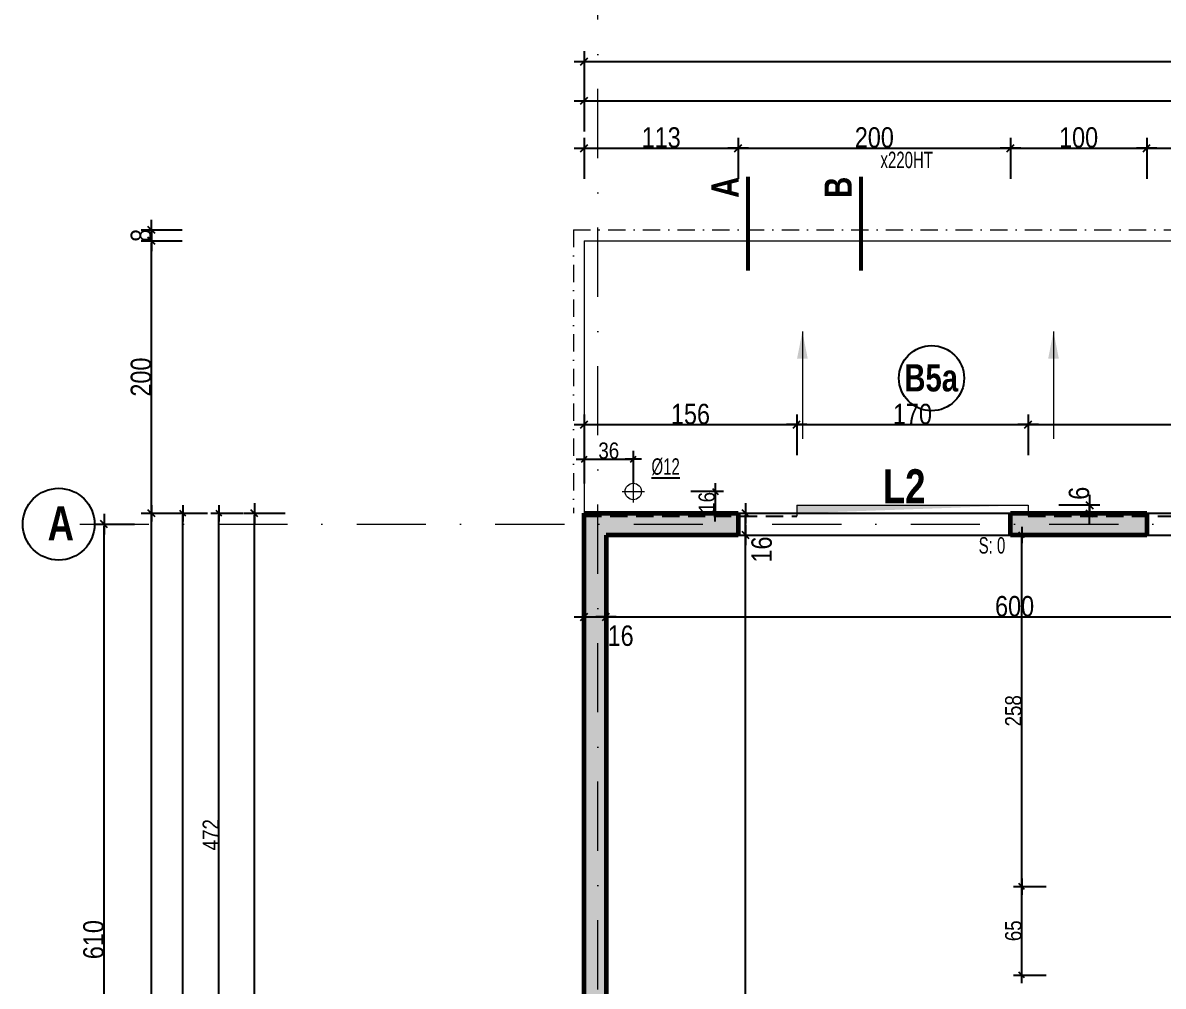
# Model space of a CAD drawing. Header units: millimetres. Extents: x 9051 to 35021, y -32652 to 0.
# Drawn here: x 28563 to 29400, y -29597 to -28890 of the extents above; entities that cross this region are included whole.
import ezdxf
from ezdxf.enums import TextEntityAlignment as Align

# ---------------------------------------------------------------- set-up
doc = ezdxf.new("R2010")
doc.units = ezdxf.units.MM
doc.linetypes.add('CACHEX2', pattern=[19.05, 12.7, -6.35])
doc.linetypes.add('TIRETPTX2', pattern=[50.8, 25.4, -12.7, 0, -12.7])
for name, color, linetype in [('01_cote_gen', 4, 'Continuous'), ('01_linteaux', 2, 'Continuous'), ('01_murs_sup', 2, 'CACHEX2'), ('01_poch_murs', 253, 'Continuous'), ('01_texte', 230, 'Continuous'), ('AA_COTES', 2, 'Continuous')]:
    doc.layers.add(name, color=color, linetype=linetype)
doc.layers.add('01_murs_coup', color=5, linetype='Continuous', lineweight=60)
doc.layers.add('01_tram_axes', color=2, linetype='TIRETPTX2', lineweight=9)
doc.styles.add('ARIAL NA', font='ARIALN.TTF')
doc.styles.add('impact', font='impact.ttf')
doc.styles.add('STYLE2', font='ARIALN.TTF')
doc.dimstyles.new('JB50', dxfattribs={"dimscale": 0.1, "dimtxt": 150, "dimasz": 15, "dimexe": 0.1, "dimexo": 0.1, "dimgap": 0.09, "dimtad": 1, "dimdec": 1, "dimdsep": 46, "dimtxsty": 'STYLE2', "dimblk1": 'BOND_G', "dimblk2": 'BOND_D', "dimsah": 1, "dimcen": 1.5, "dimdle": 0.01, "dimse1": 1, "dimse2": 1, "dimclrd": 4, "dimclre": 2, "dimclrt": 6, "dimazin": 2, "dimtfac": 2.333333, "dimtdec": 1, "dimtix": 1, "dimtmove": 2, "dimatfit": 3, "dimldrblk": 'BOND_G', "dimfxl": 1, "dimtolj": 1, "dimtzin": 0, "dimarcsym": 0})
doc.dimstyles.new('JB50res', dxfattribs={"dimscale": 0.1, "dimtxt": 120, "dimasz": 12, "dimexe": 0.1, "dimexo": 0.1, "dimgap": 0.09, "dimtad": 1, "dimdec": 1, "dimdsep": 46, "dimtxsty": 'STYLE2', "dimblk1": 'BOND_G', "dimblk2": 'BOND_D', "dimsah": 1, "dimcen": 1.5, "dimdle": 0.01, "dimse1": 1, "dimse2": 1, "dimclrd": 4, "dimclre": 2, "dimclrt": 6, "dimazin": 2, "dimtfac": 2.333333, "dimtdec": 1, "dimtix": 1, "dimtmove": 2, "dimatfit": 3, "dimldrblk": 'BOND_G', "dimfxl": 1, "dimtolj": 1, "dimtzin": 0, "dimarcsym": 0})

# ---------------------------------------------------------------- blocks, each defined once
blk = doc.blocks.new('BOND_G')
at = {"layer": 'AA_COTES', "color": 0}
for p, q in [((0, -5), (0, 15)), ((5, 0), (-5, 0)), ((1.77, 1.77), (-1.77, -1.77))]:
    blk.add_line(p, q, dxfattribs=at)
blk = doc.blocks.new('BOND_D')
at = {"layer": 'AA_COTES', "color": 0}
for p, q in [((5, 0), (-5, 0)), ((-1.77, -1.77), (1.77, 1.77)), ((0, 5), (0, -15))]:
    blk.add_line(p, q, dxfattribs=at)
blk = doc.blocks.new('*D3887')
at = {"layer": '01_cote_gen', "color": 4, "lineweight": -2, "ltscale": 2, "transparency": 16777216}
blk.add_line((28976.34, -28982.09), (29086.34, -28982.09), dxfattribs=at)
at = {"layer": 'Defpoints', "color": 0, "ltscale": 2, "transparency": 16777216}
for p in [(28974.84, -28972.64), (29087.84, -28980.64), (29087.84, -28982.09)]:
    blk.add_point(p, dxfattribs=at)
at = {"layer": '01_cote_gen', "color": 4, "lineweight": -2, "ltscale": 2, "transparency": 16777216, "xscale": 1.5, "yscale": 1.5, "zscale": 1.5, "rotation": 180}
blk.add_blockref('BOND_G', (28974.84, -28982.09), dxfattribs=at)
at = {"layer": '01_cote_gen', "color": 4, "lineweight": -2, "ltscale": 2, "transparency": 16777216, "xscale": 1.5, "yscale": 1.5, "zscale": 1.5}
blk.add_blockref('BOND_D', (29087.84, -28982.09), dxfattribs=at)
at = {"layer": '01_cote_gen', "color": 6, "lineweight": 0, "ltscale": 2, "transparency": 16777216, "insert": (29031.34, -28974.42), "char_height": 15, "attachment_point": 5, "style": 'STYLE2'}
blk.add_mtext('\\A1;113', dxfattribs=at)
blk = doc.blocks.new('*D3888')
at = {"layer": '01_cote_gen', "color": 4, "lineweight": -2, "ltscale": 2, "transparency": 16777216}
blk.add_line((29089.34, -28982.09), (29286.34, -28982.09), dxfattribs=at)
at = {"layer": 'Defpoints', "color": 0, "ltscale": 2, "transparency": 16777216}
for p in [(29087.84, -28980.64), (29287.84, -28980.64), (29287.84, -28982.09)]:
    blk.add_point(p, dxfattribs=at)
at = {"layer": '01_cote_gen', "color": 4, "lineweight": -2, "ltscale": 2, "transparency": 16777216, "xscale": 1.5, "yscale": 1.5, "zscale": 1.5, "rotation": 180}
blk.add_blockref('BOND_G', (29087.84, -28982.09), dxfattribs=at)
at = {"layer": '01_cote_gen', "color": 4, "lineweight": -2, "ltscale": 2, "transparency": 16777216, "xscale": 1.5, "yscale": 1.5, "zscale": 1.5}
blk.add_blockref('BOND_D', (29287.84, -28982.09), dxfattribs=at)
at = {"layer": '01_cote_gen', "color": 6, "lineweight": 0, "ltscale": 2, "transparency": 16777216, "insert": (29187.84, -28974.42), "char_height": 15, "attachment_point": 5, "style": 'STYLE2'}
blk.add_mtext('\\A1;200', dxfattribs=at)
blk = doc.blocks.new('*D3889')
at = {"layer": '01_cote_gen', "color": 4, "lineweight": -2, "ltscale": 2, "transparency": 16777216}
blk.add_line((29289.34, -28982.09), (29386.34, -28982.09), dxfattribs=at)
at = {"layer": 'Defpoints', "color": 0, "ltscale": 2, "transparency": 16777216}
for p in [(29287.84, -28980.64), (29387.84, -28980.64), (29387.84, -28982.09)]:
    blk.add_point(p, dxfattribs=at)
at = {"layer": '01_cote_gen', "color": 4, "lineweight": -2, "ltscale": 2, "transparency": 16777216, "xscale": 1.5, "yscale": 1.5, "zscale": 1.5, "rotation": 180}
blk.add_blockref('BOND_G', (29287.84, -28982.09), dxfattribs=at)
at = {"layer": '01_cote_gen', "color": 4, "lineweight": -2, "ltscale": 2, "transparency": 16777216, "xscale": 1.5, "yscale": 1.5, "zscale": 1.5}
blk.add_blockref('BOND_D', (29387.84, -28982.09), dxfattribs=at)
at = {"layer": '01_cote_gen', "color": 6, "lineweight": 0, "ltscale": 2, "transparency": 16777216, "insert": (29337.84, -28974.42), "char_height": 15, "attachment_point": 5, "style": 'STYLE2'}
blk.add_mtext('\\A1;100', dxfattribs=at)
blk = doc.blocks.new('*D3890')
at = {"layer": '01_cote_gen', "color": 4, "lineweight": -2, "ltscale": 2, "transparency": 16777216}
blk.add_line((29389.34, -28982.09), (29486.34, -28982.09), dxfattribs=at)
at = {"layer": 'Defpoints', "color": 0, "ltscale": 2, "transparency": 16777216}
for p in [(29387.84, -28980.64), (29487.84, -28980.64), (29487.84, -28982.09)]:
    blk.add_point(p, dxfattribs=at)
at = {"layer": '01_cote_gen', "color": 4, "lineweight": -2, "ltscale": 2, "transparency": 16777216, "xscale": 1.5, "yscale": 1.5, "zscale": 1.5, "rotation": 180}
blk.add_blockref('BOND_G', (29387.84, -28982.09), dxfattribs=at)
at = {"layer": '01_cote_gen', "color": 4, "lineweight": -2, "ltscale": 2, "transparency": 16777216, "xscale": 1.5, "yscale": 1.5, "zscale": 1.5}
blk.add_blockref('BOND_D', (29487.84, -28982.09), dxfattribs=at)
at = {"layer": '01_cote_gen', "color": 6, "lineweight": 0, "ltscale": 2, "transparency": 16777216, "insert": (29437.84, -28974.42), "char_height": 15, "attachment_point": 5, "style": 'STYLE2'}
blk.add_mtext('\\A1;100', dxfattribs=at)
blk = doc.blocks.new('*D3902')
at = {"layer": '01_cote_gen', "color": 4, "lineweight": -2, "ltscale": 0.1, "transparency": 16777216}
blk.add_line((28657.05, -31958.03), (28657.05, -29251.43), dxfattribs=at)
at = {"layer": 'Defpoints', "color": 0, "ltscale": 0.1, "transparency": 16777216}
for p in [(28657.05, -29250.23), (28698.09, -29250.23), (28785.64, -31959.23)]:
    blk.add_point(p, dxfattribs=at)
at = {"layer": '01_cote_gen', "color": 4, "lineweight": -2, "ltscale": 0.1, "transparency": 16777216, "xscale": 1.2, "yscale": 1.2, "zscale": 1.2}
for name, p, rotation in [('BOND_D', (28657.05, -29250.23), 90), ('BOND_G', (28657.05, -31959.23), 270)]:
    blk.add_blockref(name, p, dxfattribs=dict(at, rotation=rotation))
at = {"layer": '01_cote_gen', "color": 6, "ltscale": 0.1, "transparency": 16777216, "insert": (28650.92, -30604.73), "char_height": 12, "attachment_point": 5, "rotation": 90, "style": 'STYLE2'}
blk.add_mtext('\\A1;2709', dxfattribs=at)
blk = doc.blocks.new('*D3904')
at = {"layer": '01_cote_gen', "color": 4, "lineweight": -2, "ltscale": 0.1, "transparency": 16777216}
blk.add_line((28680.09, -31678.03), (28680.09, -29251.43), dxfattribs=at)
at = {"layer": 'Defpoints', "color": 0, "ltscale": 0.1, "transparency": 16777216}
for p in [(28680.09, -29250.23), (28698.09, -29250.23), (28698.09, -31679.23)]:
    blk.add_point(p, dxfattribs=at)
at = {"layer": '01_cote_gen', "color": 4, "lineweight": -2, "ltscale": 0.1, "transparency": 16777216, "xscale": 1.2, "yscale": 1.2, "zscale": 1.2}
for name, p, rotation in [('BOND_D', (28680.09, -29250.23), 90), ('BOND_G', (28680.09, -31679.23), 270)]:
    blk.add_blockref(name, p, dxfattribs=dict(at, rotation=rotation))
at = {"layer": '01_cote_gen', "color": 6, "ltscale": 0.1, "transparency": 16777216, "insert": (28673.96, -30464.73), "char_height": 12, "attachment_point": 5, "rotation": 90, "style": 'STYLE2'}
blk.add_mtext('\\A1;2429', dxfattribs=at)
blk = doc.blocks.new('*D3925')
at = {"layer": '01_cote_gen', "color": 4, "lineweight": -2, "ltscale": 0.1, "transparency": 16777216}
blk.add_line((28706.64, -29721.03), (28706.64, -29251.43), dxfattribs=at)
at = {"layer": 'Defpoints', "color": 0, "ltscale": 0.1, "transparency": 16777216}
for p in [(28706.64, -29250.23), (28785.64, -29250.23), (28724.64, -29722.23)]:
    blk.add_point(p, dxfattribs=at)
at = {"layer": '01_cote_gen', "color": 4, "lineweight": -2, "ltscale": 0.1, "transparency": 16777216, "xscale": 1.2, "yscale": 1.2, "zscale": 1.2}
for name, p, rotation in [('BOND_D', (28706.64, -29250.23), 90), ('BOND_G', (28706.64, -29722.23), 270)]:
    blk.add_blockref(name, p, dxfattribs=dict(at, rotation=rotation))
at = {"layer": '01_cote_gen', "color": 6, "ltscale": 0.1, "transparency": 16777216, "insert": (28700.61, -29486.23), "char_height": 12, "attachment_point": 5, "rotation": 90, "style": 'STYLE2'}
blk.add_mtext('\\A1;472', dxfattribs=at)
blk = doc.blocks.new('*D3930')
at = {"layer": '01_cote_gen', "color": 4, "lineweight": -2, "ltscale": 0.1, "transparency": 16777216}
blk.add_line((28976.34, -28918.56), (31398.34, -28918.56), dxfattribs=at)
at = {"layer": 'Defpoints', "color": 0, "ltscale": 0.1, "transparency": 16777216}
for p in [(31399.84, -28918.56), (28974.84, -28973.63), (31399.84, -28973.63)]:
    blk.add_point(p, dxfattribs=at)
at = {"layer": '01_cote_gen', "color": 4, "lineweight": -2, "ltscale": 0.1, "transparency": 16777216, "xscale": 1.5, "yscale": 1.5, "zscale": 1.5, "rotation": 180}
blk.add_blockref('BOND_G', (28974.84, -28918.56), dxfattribs=at)
at = {"layer": '01_cote_gen', "color": 4, "lineweight": -2, "ltscale": 0.1, "transparency": 16777216, "xscale": 1.5, "yscale": 1.5, "zscale": 1.5}
blk.add_blockref('BOND_D', (31399.84, -28918.56), dxfattribs=at)
at = {"layer": '01_cote_gen', "color": 6, "ltscale": 0.1, "transparency": 16777216, "insert": (30187.34, -28910.89), "char_height": 15, "attachment_point": 5, "style": 'STYLE2'}
blk.add_mtext('\\A1;2425', dxfattribs=at)
blk = doc.blocks.new('*D3932')
at = {"layer": '01_cote_gen', "color": 4, "lineweight": -2, "ltscale": 0.1, "transparency": 16777216}
blk.add_line((28976.34, -28947.33), (30357.34, -28947.33), dxfattribs=at)
at = {"layer": 'Defpoints', "color": 0, "ltscale": 0.1, "transparency": 16777216}
for p in [(28974.84, -28942.55), (30358.84, -28947.33), (30358.84, -29017.09)]:
    blk.add_point(p, dxfattribs=at)
at = {"layer": '01_cote_gen', "color": 4, "lineweight": -2, "ltscale": 0.1, "transparency": 16777216, "xscale": 1.5, "yscale": 1.5, "zscale": 1.5, "rotation": 180}
blk.add_blockref('BOND_G', (28974.84, -28947.33), dxfattribs=at)
at = {"layer": '01_cote_gen', "color": 4, "lineweight": -2, "ltscale": 0.1, "transparency": 16777216, "xscale": 1.5, "yscale": 1.5, "zscale": 1.5}
blk.add_blockref('BOND_D', (30358.84, -28947.33), dxfattribs=at)
at = {"layer": '01_cote_gen', "color": 6, "ltscale": 0.1, "transparency": 16777216, "insert": (29666.84, -28939.66), "char_height": 15, "attachment_point": 5, "style": 'STYLE2'}
blk.add_mtext('\\A1;1384', dxfattribs=at)
blk = doc.blocks.new('*D3953')
at = {"layer": '01_cote_gen', "color": 4, "lineweight": -2, "transparency": 16777216}
blk.add_line((28976.04, -29210.46), (29009.64, -29210.46), dxfattribs=at)
at = {"layer": 'Defpoints', "color": 0, "transparency": 16777216}
for p in [(29010.84, -29210.46), (28974.84, -29220.67), (29010.84, -29240.89)]:
    blk.add_point(p, dxfattribs=at)
at = {"layer": '01_cote_gen', "color": 4, "lineweight": -2, "transparency": 16777216, "xscale": 1.2, "yscale": 1.2, "zscale": 1.2, "rotation": 180}
blk.add_blockref('BOND_G', (28974.84, -29210.46), dxfattribs=at)
at = {"layer": '01_cote_gen', "color": 4, "lineweight": -2, "transparency": 16777216, "xscale": 1.2, "yscale": 1.2, "zscale": 1.2}
blk.add_blockref('BOND_D', (29010.84, -29210.46), dxfattribs=at)
at = {"layer": '01_cote_gen', "color": 6, "lineweight": 0, "transparency": 16777216, "insert": (28992.84, -29204.32), "char_height": 12, "attachment_point": 5, "style": 'STYLE2'}
blk.add_mtext('\\A1;36', dxfattribs=at)
blk = doc.blocks.new('*D4301')
at = {"layer": '01_cote_gen', "color": 4, "lineweight": -2, "transparency": 16777216}
blk.add_line((29071.03, -29235.43), (29071.03, -29249.03), dxfattribs=at)
at = {"layer": 'Defpoints', "color": 0, "transparency": 16777216}
for p in [(29018.99, -29234.23), (29045.08, -29250.23), (29071.03, -29250.23)]:
    blk.add_point(p, dxfattribs=at)
at = {"layer": '01_cote_gen', "color": 4, "lineweight": -2, "transparency": 16777216, "xscale": 1.2, "yscale": 1.2, "zscale": 1.2}
for name, p, rotation in [('BOND_G', (29071.03, -29234.23), 90), ('BOND_D', (29071.03, -29250.23), 270)]:
    blk.add_blockref(name, p, dxfattribs=dict(at, rotation=rotation))
at = {"layer": '01_cote_gen', "color": 6, "lineweight": 0, "transparency": 16777216, "insert": (29064.89, -29242.23), "char_height": 12, "attachment_point": 5, "rotation": 90, "style": 'STYLE2'}
blk.add_mtext('\\A1;16', dxfattribs=at)
blk = doc.blocks.new('*D4311')
at = {"layer": '01_linteaux', "color": 4, "lineweight": -2, "ltscale": 0.1, "transparency": 16777216}
blk.add_line((28657.05, -29248.73), (28657.05, -29051.73), dxfattribs=at)
at = {"layer": 'Defpoints', "color": 0, "ltscale": 0.1, "transparency": 16777216}
for p in [(28657.05, -29050.23), (28974.84, -29050.23), (28974.84, -29250.23)]:
    blk.add_point(p, dxfattribs=at)
at = {"layer": '01_linteaux', "color": 4, "lineweight": -2, "ltscale": 0.1, "transparency": 16777216, "xscale": 1.5, "yscale": 1.5, "zscale": 1.5}
for name, p, rotation in [('BOND_D', (28657.05, -29050.23), 90), ('BOND_G', (28657.05, -29250.23), 270)]:
    blk.add_blockref(name, p, dxfattribs=dict(at, rotation=rotation))
at = {"layer": '01_linteaux', "color": 6, "ltscale": 0.1, "transparency": 16777216, "insert": (28649.39, -29150.23), "char_height": 15, "attachment_point": 5, "rotation": 90, "style": 'STYLE2'}
blk.add_mtext('\\A1;200', dxfattribs=at)
blk = doc.blocks.new('*D4312')
at = {"layer": '01_linteaux', "color": 4, "lineweight": -2, "ltscale": 0.1, "transparency": 16777216}
blk.add_line((29345.89, -29245.73), (29345.89, -29248.73), dxfattribs=at)
at = {"layer": 'Defpoints', "color": 0, "ltscale": 0.1, "transparency": 16777216}
for p in [(29300.84, -29244.23), (29287.84, -29250.23), (29345.89, -29250.23)]:
    blk.add_point(p, dxfattribs=at)
at = {"layer": '01_linteaux', "color": 4, "lineweight": -2, "ltscale": 0.1, "transparency": 16777216, "xscale": 1.5, "yscale": 1.5, "zscale": 1.5}
for name, p, rotation in [('BOND_G', (29345.89, -29244.23), 90), ('BOND_D', (29345.89, -29250.23), 270)]:
    blk.add_blockref(name, p, dxfattribs=dict(at, rotation=rotation))
at = {"layer": '01_linteaux', "color": 6, "ltscale": 0.1, "transparency": 16777216, "insert": (29338.23, -29235.52), "char_height": 15, "attachment_point": 5, "rotation": 90, "style": 'STYLE2'}
blk.add_mtext('\\A1;6', dxfattribs=at)
blk = doc.blocks.new('*D3986')
at = {"layer": '01_cote_gen', "color": 4, "lineweight": -2, "ltscale": 0.1, "transparency": 16777216}
blk.add_line((28732.61, -30445.73), (28732.61, -29251.73), dxfattribs=at)
at = {"layer": 'Defpoints', "color": 0, "ltscale": 0.1, "transparency": 16777216}
for p in [(28732.61, -29250.23), (28786.29, -29250.23), (28883.46, -30447.23)]:
    blk.add_point(p, dxfattribs=at)
at = {"layer": '01_cote_gen', "color": 4, "lineweight": -2, "ltscale": 0.1, "transparency": 16777216, "xscale": 1.5, "yscale": 1.5, "zscale": 1.5}
for name, p, rotation in [('BOND_D', (28732.61, -29250.23), 90), ('BOND_G', (28732.61, -30447.23), 270)]:
    blk.add_blockref(name, p, dxfattribs=dict(at, rotation=rotation))
at = {"layer": '01_cote_gen', "color": 6, "ltscale": 0.1, "transparency": 16777216, "insert": (28724.94, -29848.73), "char_height": 15, "attachment_point": 5, "rotation": 90, "style": 'STYLE2'}
blk.add_mtext('\\A1;1197', dxfattribs=at)
blk = doc.blocks.new('*D4006')
at = {"layer": '01_cote_gen', "color": 4, "lineweight": -2, "ltscale": 0.1, "transparency": 16777216}
blk.add_line((28976.34, -29326.22), (28989.34, -29326.22), dxfattribs=at)
at = {"layer": 'Defpoints', "color": 0, "ltscale": 0.1, "transparency": 16777216}
for p in [(28974.84, -29328.78), (28990.84, -29326.22), (28990.84, -29328.78)]:
    blk.add_point(p, dxfattribs=at)
at = {"layer": '01_cote_gen', "color": 4, "lineweight": -2, "ltscale": 0.1, "transparency": 16777216, "xscale": 1.5, "yscale": 1.5, "zscale": 1.5, "rotation": 180}
blk.add_blockref('BOND_G', (28974.84, -29326.22), dxfattribs=at)
at = {"layer": '01_cote_gen', "color": 4, "lineweight": -2, "ltscale": 0.1, "transparency": 16777216, "xscale": 1.5, "yscale": 1.5, "zscale": 1.5}
blk.add_blockref('BOND_D', (28990.84, -29326.22), dxfattribs=at)
at = {"layer": '01_cote_gen', "color": 6, "ltscale": 0.1, "transparency": 16777216, "insert": (29001.56, -29340.2), "char_height": 15, "attachment_point": 5, "style": 'STYLE2'}
blk.add_mtext('\\A1;16', dxfattribs=at)
blk = doc.blocks.new('*D4007')
at = {"layer": '01_cote_gen', "color": 4, "lineweight": -2, "ltscale": 0.1, "transparency": 16777216}
blk.add_line((28992.34, -29326.22), (29589.34, -29326.22), dxfattribs=at)
at = {"layer": 'Defpoints', "color": 0, "ltscale": 0.1, "transparency": 16777216}
for p in [(28990.84, -29328.78), (29590.84, -29326.22), (29590.84, -29349.25)]:
    blk.add_point(p, dxfattribs=at)
at = {"layer": '01_cote_gen', "color": 4, "lineweight": -2, "ltscale": 0.1, "transparency": 16777216, "xscale": 1.5, "yscale": 1.5, "zscale": 1.5, "rotation": 180}
blk.add_blockref('BOND_G', (28990.84, -29326.22), dxfattribs=at)
at = {"layer": '01_cote_gen', "color": 4, "lineweight": -2, "ltscale": 0.1, "transparency": 16777216, "xscale": 1.5, "yscale": 1.5, "zscale": 1.5}
blk.add_blockref('BOND_D', (29590.84, -29326.22), dxfattribs=at)
at = {"layer": '01_cote_gen', "color": 6, "ltscale": 0.1, "transparency": 16777216, "insert": (29290.84, -29318.56), "char_height": 15, "attachment_point": 5, "style": 'STYLE2'}
blk.add_mtext('\\A1;600', dxfattribs=at)
blk = doc.blocks.new('*D4056')
at = {"layer": '01_cote_gen', "color": 4, "lineweight": -2, "ltscale": 0.1, "transparency": 16777216}
blk.add_line((29093.35, -30075.73), (29093.35, -29267.73), dxfattribs=at)
at = {"layer": 'Defpoints', "color": 0, "ltscale": 0.1, "transparency": 16777216}
for p in [(29093.35, -29266.23), (29164.13, -29266.23), (29164.13, -30077.23)]:
    blk.add_point(p, dxfattribs=at)
at = {"layer": '01_cote_gen', "color": 4, "lineweight": -2, "ltscale": 0.1, "transparency": 16777216, "xscale": 1.5, "yscale": 1.5, "zscale": 1.5}
for name, p, rotation in [('BOND_D', (29093.35, -29266.23), 90), ('BOND_G', (29093.35, -30077.23), 270)]:
    blk.add_blockref(name, p, dxfattribs=dict(at, rotation=rotation))
at = {"layer": '01_cote_gen', "color": 6, "ltscale": 0.1, "transparency": 16777216, "insert": (29085.68, -29671.73), "char_height": 15, "attachment_point": 5, "rotation": 90, "style": 'STYLE2'}
blk.add_mtext('\\A1;811', dxfattribs=at)
blk = doc.blocks.new('*D4057')
at = {"layer": '01_cote_gen', "color": 4, "lineweight": -2, "ltscale": 0.1, "transparency": 16777216}
blk.add_line((29093.35, -29264.73), (29093.35, -29251.73), dxfattribs=at)
at = {"layer": 'Defpoints', "color": 0, "ltscale": 0.1, "transparency": 16777216}
for p in [(29093.35, -29250.23), (29100.32, -29250.23), (29098.7, -29266.23)]:
    blk.add_point(p, dxfattribs=at)
at = {"layer": '01_cote_gen', "color": 4, "lineweight": -2, "ltscale": 0.1, "transparency": 16777216, "xscale": 1.5, "yscale": 1.5, "zscale": 1.5}
for name, p, rotation in [('BOND_D', (29093.35, -29250.23), 90), ('BOND_G', (29093.35, -29266.23), 270)]:
    blk.add_blockref(name, p, dxfattribs=dict(at, rotation=rotation))
at = {"layer": '01_cote_gen', "color": 6, "ltscale": 0.1, "transparency": 16777216, "insert": (29105.17, -29276.84), "char_height": 15, "attachment_point": 5, "rotation": 90, "style": 'STYLE2'}
blk.add_mtext('\\A1;16', dxfattribs=at)
blk = doc.blocks.new('*D4091')
at = {"layer": '01_cote_gen', "color": 4, "lineweight": -2, "ltscale": 0.1, "transparency": 16777216}
blk.add_line((29296.1, -29588.01), (29296.1, -29525.46), dxfattribs=at)
at = {"layer": 'Defpoints', "color": 0, "ltscale": 0.1, "transparency": 16777216}
for p in [(29296.1, -29524.26), (29441.79, -29524.26), (29433.24, -29589.21)]:
    blk.add_point(p, dxfattribs=at)
at = {"layer": '01_cote_gen', "color": 4, "lineweight": -2, "ltscale": 0.1, "transparency": 16777216, "xscale": 1.2, "yscale": 1.2, "zscale": 1.2}
for name, p, rotation in [('BOND_D', (29296.1, -29524.26), 90), ('BOND_G', (29296.1, -29589.21), 270)]:
    blk.add_blockref(name, p, dxfattribs=dict(at, rotation=rotation))
at = {"layer": '01_cote_gen', "color": 6, "ltscale": 0.1, "transparency": 16777216, "insert": (29289.96, -29556.73), "char_height": 12, "attachment_point": 5, "rotation": 90, "style": 'STYLE2'}
blk.add_mtext('\\A1;65', dxfattribs=at)
blk = doc.blocks.new('*D4092')
at = {"layer": '01_cote_gen', "color": 4, "lineweight": -2, "ltscale": 0.1, "transparency": 16777216}
blk.add_line((29296.1, -29523.05), (29296.1, -29267.43), dxfattribs=at)
at = {"layer": 'Defpoints', "color": 0, "ltscale": 0.1, "transparency": 16777216}
for p in [(29296.1, -29266.23), (29336.22, -29266.23), (29314.1, -29524.25)]:
    blk.add_point(p, dxfattribs=at)
at = {"layer": '01_cote_gen', "color": 4, "lineweight": -2, "ltscale": 0.1, "transparency": 16777216, "xscale": 1.2, "yscale": 1.2, "zscale": 1.2}
for name, p, rotation in [('BOND_D', (29296.1, -29266.23), 90), ('BOND_G', (29296.1, -29524.25), 270)]:
    blk.add_blockref(name, p, dxfattribs=dict(at, rotation=rotation))
at = {"layer": '01_cote_gen', "color": 6, "ltscale": 0.1, "transparency": 16777216, "insert": (29289.96, -29395.24), "char_height": 12, "attachment_point": 5, "rotation": 90, "style": 'STYLE2'}
blk.add_mtext('\\A1;258', dxfattribs=at)
blk = doc.blocks.new('*D4352')
at = {"layer": '01_cote_gen', "color": 4, "lineweight": -2, "ltscale": 0.1, "transparency": 16777216}
blk.add_line((28976.34, -29185.13), (29129.34, -29185.13), dxfattribs=at)
at = {"layer": 'Defpoints', "color": 0, "ltscale": 0.1, "transparency": 16777216}
for p in [(28974.84, -29184.75), (29130.84, -29185.13), (29130.84, -29244.23)]:
    blk.add_point(p, dxfattribs=at)
at = {"layer": '01_cote_gen', "color": 4, "lineweight": -2, "ltscale": 0.1, "transparency": 16777216, "xscale": 1.5, "yscale": 1.5, "zscale": 1.5, "rotation": 180}
blk.add_blockref('BOND_G', (28974.84, -29185.13), dxfattribs=at)
at = {"layer": '01_cote_gen', "color": 4, "lineweight": -2, "ltscale": 0.1, "transparency": 16777216, "xscale": 1.5, "yscale": 1.5, "zscale": 1.5}
blk.add_blockref('BOND_D', (29130.84, -29185.13), dxfattribs=at)
at = {"layer": '01_cote_gen', "color": 6, "ltscale": 0.1, "transparency": 16777216, "insert": (29052.84, -29177.47), "char_height": 15, "attachment_point": 5, "style": 'STYLE2'}
blk.add_mtext('\\A1;156', dxfattribs=at)
blk = doc.blocks.new('*D4104')
at = {"layer": '01_cote_gen', "color": 4, "lineweight": -2, "ltscale": 0.1, "transparency": 16777216}
blk.add_line((29132.34, -29185.13), (29299.34, -29185.13), dxfattribs=at)
at = {"layer": 'Defpoints', "color": 0, "ltscale": 0.1, "transparency": 16777216}
for p in [(29300.84, -29185.13), (29130.84, -29244.23), (29300.84, -29244.23)]:
    blk.add_point(p, dxfattribs=at)
at = {"layer": '01_cote_gen', "color": 4, "lineweight": -2, "ltscale": 0.1, "transparency": 16777216, "xscale": 1.5, "yscale": 1.5, "zscale": 1.5, "rotation": 180}
blk.add_blockref('BOND_G', (29130.84, -29185.13), dxfattribs=at)
at = {"layer": '01_cote_gen', "color": 4, "lineweight": -2, "ltscale": 0.1, "transparency": 16777216, "xscale": 1.5, "yscale": 1.5, "zscale": 1.5}
blk.add_blockref('BOND_D', (29300.84, -29185.13), dxfattribs=at)
at = {"layer": '01_cote_gen', "color": 6, "ltscale": 0.1, "transparency": 16777216, "insert": (29215.84, -29177.47), "char_height": 15, "attachment_point": 5, "style": 'STYLE2'}
blk.add_mtext('\\A1;170', dxfattribs=at)
blk = doc.blocks.new('*D4105')
at = {"layer": '01_cote_gen', "color": 4, "lineweight": -2, "ltscale": 0.1, "transparency": 16777216}
blk.add_line((29302.34, -29185.13), (29612.34, -29185.13), dxfattribs=at)
at = {"layer": 'Defpoints', "color": 0, "ltscale": 0.1, "transparency": 16777216}
for p in [(29613.84, -29185.13), (29300.84, -29207.63), (29613.84, -29244.23)]:
    blk.add_point(p, dxfattribs=at)
at = {"layer": '01_cote_gen', "color": 4, "lineweight": -2, "ltscale": 0.1, "transparency": 16777216, "xscale": 1.5, "yscale": 1.5, "zscale": 1.5, "rotation": 180}
blk.add_blockref('BOND_G', (29300.84, -29185.13), dxfattribs=at)
at = {"layer": '01_cote_gen', "color": 4, "lineweight": -2, "ltscale": 0.1, "transparency": 16777216, "xscale": 1.5, "yscale": 1.5, "zscale": 1.5}
blk.add_blockref('BOND_D', (29613.84, -29185.13), dxfattribs=at)
at = {"layer": '01_cote_gen', "color": 6, "ltscale": 0.1, "transparency": 16777216, "insert": (29457.34, -29177.47), "char_height": 15, "attachment_point": 5, "style": 'STYLE2'}
blk.add_mtext('\\A1;313', dxfattribs=at)
blk = doc.blocks.new('*D4372')
at = {"layer": '01_cote_gen', "color": 4, "lineweight": -2, "ltscale": 0.1, "transparency": 16777216}
blk.add_line((28622.21, -29866.73), (28622.21, -29259.73), dxfattribs=at)
at = {"layer": 'Defpoints', "color": 0, "ltscale": 0.1, "transparency": 16777216}
for p in [(28622.21, -29258.23), (28622.21, -29258.23), (28622.21, -29868.23)]:
    blk.add_point(p, dxfattribs=at)
at = {"layer": '01_cote_gen', "color": 4, "lineweight": -2, "ltscale": 0.1, "transparency": 16777216, "xscale": 1.5, "yscale": 1.5, "zscale": 1.5}
for name, p, rotation in [('BOND_D', (28622.21, -29258.23), 90), ('BOND_G', (28622.21, -29868.23), 270)]:
    blk.add_blockref(name, p, dxfattribs=dict(at, rotation=rotation))
at = {"layer": '01_cote_gen', "color": 6, "ltscale": 0.1, "transparency": 16777216, "insert": (28614.54, -29563.23), "char_height": 15, "attachment_point": 5, "rotation": 90, "style": 'STYLE2'}
blk.add_mtext('\\A1;610', dxfattribs=at)
blk = doc.blocks.new('*D4433')
at = {"layer": '01_linteaux', "color": 4, "lineweight": -2, "ltscale": 0.1, "transparency": 16777216}
for p, q in [((28657.05, -29040.73), (28657.05, -29039.23)), ((28657.05, -29042.23), (28657.05, -29050.23)), ((28657.05, -29051.73), (28657.05, -29053.23))]:
    blk.add_line(p, q, dxfattribs=at)
at = {"layer": 'Defpoints', "color": 0, "ltscale": 0.1, "transparency": 16777216}
for p in [(29003.28, -29042.23), (28657.05, -29050.23), (29003.28, -29050.23)]:
    blk.add_point(p, dxfattribs=at)
at = {"layer": '01_linteaux', "color": 4, "lineweight": -2, "ltscale": 0.1, "transparency": 16777216, "xscale": 1.5, "yscale": 1.5, "zscale": 1.5}
for name, p, rotation in [('BOND_G', (28657.05, -29042.23), 270), ('BOND_D', (28657.05, -29050.23), 90)]:
    blk.add_blockref(name, p, dxfattribs=dict(at, rotation=rotation))
at = {"layer": '01_linteaux', "color": 6, "ltscale": 0.1, "transparency": 16777216, "insert": (28649.39, -29046.23), "char_height": 15, "attachment_point": 5, "rotation": 90, "style": 'STYLE2'}
blk.add_mtext('\\A1;8', dxfattribs=at)

msp = doc.modelspace()

# ---------------------------------------------------------------- hatches: boundary and pattern name
at = {"layer": '01_murs_sup', "ltscale": 0.1}
h = msp.add_hatch(dxfattribs=at)
h.set_pattern_fill('DASH', color=256, scale=2.5, angle=135)
h.set_pattern_definition([(135, (1661.767, 4701.774), (-11.2253202, 9e-16), [7.9375, -7.9375])])
h.paths.add_polyline_path([(28990.84, -29266.23), (29087.84, -29266.23), (29087.84, -29250.23), (28974.84, -29250.23), (28974.84, -29722.23), (28990.84, -29722.23)])
h.paths.add_polyline_path([(29608.84, -29266.23), (29687.84, -29266.23), (29687.84, -29250.23), (29608.84, -29250.23), (29608.84, -29050.23), (29590.84, -29050.23), (29590.84, -29250.23), (29487.84, -29250.23), (29487.84, -29266.23), (29590.84, -29266.23), (29590.84, -29911.24), (29608.84, -29911.24), (29608.84, -29877.24), (29984.84, -29877.24), (29984.84, -29859.21), (29608.84, -29859.23)])
h.paths.add_polyline_path([(29387.84, -29250.23), (29287.84, -29250.23), (29287.84, -29266.23), (29387.84, -29266.23)])
h.paths.add_polyline_path([(30087.84, -29250.23), (29887.84, -29250.23), (29887.84, -29266.23), (30087.84, -29266.23)])
h.paths.add_polyline_path([(30358.84, -29050.23), (30342.84, -29050.23), (30342.84, -29250.23), (30342.84, -29250.23), (30187.84, -29250.23), (30187.84, -29266.23), (30342.84, -29266.23), (30342.84, -29859.23), (30086.84, -29859.23), (30086.84, -29877.23), (30358.84, -29877.21)])
at = {"layer": '01_poch_murs', "ltscale": 0.1}
h = msp.add_hatch(color=256, dxfattribs=at)
h.dxf.hatch_style = 1
h.paths.add_polyline_path([(29608.84, -29552.29), (29590.84, -29552.29), (29590.84, -29250.23), (29487.84, -29250.23), (29487.84, -29266.23), (29590.84, -29266.23), (29590.84, -29911.24), (29608.84, -29911.24), (29608.84, -29877.24), (29984.84, -29877.24), (29984.84, -29859.21), (29608.84, -29859.23), (29608.84, -29266.23), (29687.84, -29266.23), (29687.84, -29250.23), (29608.84, -29250.23)])
h.paths.add_polyline_path([(29387.84, -29250.23), (29287.84, -29250.23), (29287.84, -29266.23), (29387.84, -29266.23)])
h.paths.add_polyline_path([(29087.84, -29250.23), (28974.84, -29250.23), (28974.84, -29722.23), (28990.84, -29722.23), (28990.84, -29266.23), (29087.84, -29266.23)])
h.paths.add_polyline_path([(30358.84, -29552.29), (30342.84, -29552.29), (30342.84, -29250.23), (30187.84, -29250.23), (30187.84, -29266.23), (30342.84, -29266.23), (30342.84, -29859.23), (30086.84, -29859.23), (30086.84, -29877.23), (30358.84, -29877.21)])
h.paths.add_polyline_path([(30087.84, -29250.23), (29887.84, -29250.23), (29887.84, -29266.23), (30087.84, -29266.23)])
h.paths.add_polyline_path([(30017.84, -30022.21), (29919.84, -30022.21), (29919.84, -30040.21), (29982.84, -30040.21), (29982.84, -30203.21), (29757.84, -30203.21), (29757.84, -30040.21), (29817.84, -30040.21), (29817.84, -30022.21), (29737.84, -30022.21), (29737.84, -30443.21), (29963.8, -30443.21), (29963.8, -30608.21), (29738.84, -30608.21), (29738.84, -30792.21), (29756.84, -30792.21), (29756.84, -30628.21), (29983.8, -30628.21), (29983.8, -30400.22), (30342.84, -30400.21), (30342.84, -30673.23), (30358.84, -30673.23), (30358.84, -30022.21), (30119.84, -30022.21), (30119.84, -30040.21), (30342.84, -30040.21), (30342.84, -30380.21), (30002.84, -30380.21), (30002.84, -30040.21), (30017.84, -30040.21)])
h.paths.add_polyline_path([(29982.84, -30223.21), (29982.84, -30313.21), (29757.84, -30313.21), (29757.84, -30223.21)], flags=16)
h.paths.add_polyline_path([(29982.84, -30333.21), (29982.84, -30380.21), (29963.8, -30380.21), (29963.8, -30423.21), (29757.84, -30423.21), (29757.84, -30333.21)], flags=16)
h.paths.add_polyline_path([(29608.84, -30013.24), (29590.84, -30013.24), (29590.84, -30077.23), (28990.84, -30077.23), (28990.84, -29822.23), (28974.84, -29822.23), (28974.84, -30222.23), (28990.84, -30222.23), (28990.84, -30095.23), (29590.84, -30095.23), (29590.84, -30501.22), (29608.84, -30501.22)])
h.paths.add_polyline_path([(29608.84, -30603.22), (29590.84, -30603.22), (29590.87, -30889.23), (28990.87, -30889.23), (28990.84, -30827.23), (28974.84, -30827.23), (28974.84, -31118.23), (28990.84, -31118.23), (28990.87, -30907.23), (29590.87, -30907.23), (29590.84, -31112.23), (29631.84, -31112.23), (29631.84, -31094.23), (29608.84, -31094.23)])
h.paths.add_polyline_path([(29756.84, -30894.21), (29738.84, -30894.21), (29738.84, -31094.23), (29733.84, -31094.23), (29733.84, -31112.23), (29738.84, -31112.23), (29738.84, -31503.22), (29507.84, -31503.22), (29507.84, -31521.22), (29738.84, -31521.22), (29738.84, -31679.23), (29978.84, -31679.23), (29978.84, -31943.23), (29723.84, -31943.23), (29723.84, -31943.23), (30056.84, -31943.23), (30056.84, -31943.23), (29994.84, -31943.23), (29994.84, -31679.23), (30012.84, -31679.23), (30012.84, -31663.23), (29756.84, -31663.23)])
h.paths.add_polyline_path([(30358.84, -30773.23), (30342.84, -30773.23), (30342.84, -31017.23), (30358.84, -31017.23)])
h.paths.add_polyline_path([(30621.84, -30618.23), (30376.84, -30618.23), (30376.84, -30025.23), (30612.84, -30025.23), (30612.84, -30007.23), (30360.84, -30007.23), (30360.84, -30634.23), (30621.84, -30634.23)])
h.paths.add_polyline_path([(30820.84, -30618.23), (30721.84, -30618.23), (30721.84, -30634.23), (30820.84, -30634.23)])
h.paths.add_polyline_path([(31156.84, -30618.23), (30920.84, -30618.23), (30920.84, -30634.23), (31156.84, -30634.23)])
h.paths.add_polyline_path([(31399.84, -30541.86), (31383.84, -30541.86), (31383.84, -30618.23), (31256.84, -30618.23), (31256.84, -30634.23), (31399.84, -30634.23)])
h.paths.add_polyline_path([(31399.84, -30517.23), (31383.84, -30517.23), (31383.84, -30541.86), (31399.84, -30541.86)])
h.paths.add_polyline_path([(31399.84, -30221.23), (31383.84, -30221.23), (31383.84, -30317.23), (31399.84, -30317.23)])
h.paths.add_polyline_path([(31400.33, -29763.27), (31384.33, -29763.27), (31383.84, -29933.23), (30957.84, -29933.23), (30957.84, -29868.23), (30937.84, -29868.23), (30937.84, -29933.23), (30771.84, -29933.23), (30771.84, -29859.23), (30714.84, -29859.23), (30714.84, -29877.23), (30753.84, -29877.23), (30753.84, -30007.23), (30714.84, -30007.23), (30714.84, -30025.23), (30771.84, -30025.23), (30771.84, -29951.23), (30937.84, -29951.23), (30937.84, -30016.23), (30957.84, -30016.23), (30957.84, -29951.23), (31383.84, -29951.23), (31383.84, -30121.23), (31399.84, -30121.23)])
h.paths.add_polyline_path([(31399.84, -29517.23), (31383.84, -29517.23), (31384.33, -29663.27), (31400.33, -29663.27)])
h.paths.add_polyline_path([(31399.84, -29250.23), (31262.84, -29250.23), (31262.84, -29266.23), (31383.84, -29266.23), (31383.84, -29317.23), (31399.84, -29317.23)])
h.paths.add_polyline_path([(30586.84, -29250.23), (30360.84, -29250.23), (30360.84, -29877.23), (30612.84, -29877.23), (30612.84, -29859.23), (30376.84, -29859.23), (30376.84, -29266.23), (30586.84, -29266.23)])
h.paths.add_polyline_path([(30844.84, -29250.23), (30686.84, -29250.23), (30686.84, -29266.23), (30844.84, -29266.23)])
h.paths.add_polyline_path([(31162.84, -29250.23), (30944.84, -29250.23), (30944.84, -29266.23), (31162.84, -29266.23)])

# ---------------------------------------------------------------- linework, layer by layer
at = {"layer": '01_linteaux', "lineweight": 0}
for p, q in [((28974.84, -29050.23), (28974.84, -29250.23)), ((28974.84, -29050.23), (29435.84, -29050.23)), ((29010.84, -29226.08), (29010.84, -29242.39)), ((29002.69, -29234.23), (29018.99, -29234.23)), ((29130.84, -29244.23), (29130.84, -29252.23)), ((29130.84, -29244.23), (29300.84, -29244.23)), ((29300.84, -29244.23), (29300.84, -29252.23))]:
    msp.add_line(p, q, dxfattribs=at)
at = {"layer": '01_linteaux', "color": 230, "lineweight": 0}
for p, q in [((29135.02, -29116.73), (29135.02, -29195.59)), ((29319.41, -29116.73), (29319.41, -29195.59))]:
    msp.add_line(p, q, dxfattribs=at)
at = {"layer": '01_linteaux', "ltscale": 0.1}
for p, q in [((29087.84, -29250.23), (29287.84, -29250.23)), ((29387.84, -29250.23), (29487.84, -29250.23)), ((29087.84, -29266.23), (29287.84, -29266.23)), ((29387.84, -29266.23), (29487.84, -29266.23))]:
    msp.add_line(p, q, dxfattribs=at)
at = {"layer": '01_linteaux', "lineweight": 0}
msp.add_circle((29010.84, -29234.23), 6, dxfattribs=at)
at = {"layer": '01_linteaux', "color": 230, "lineweight": 0}
for points in [[(29135.02, -29116.73), (29131.12, -29136.64), (29135.02, -29136.64)], [(29135.02, -29116.73), (29138.92, -29136.64), (29135.02, -29136.64)], [(29319.41, -29116.73), (29315.51, -29136.64), (29319.41, -29136.64)], [(29319.41, -29116.73), (29323.31, -29136.64), (29319.41, -29136.64)]]:
    msp.add_solid(points, dxfattribs=at)
at = {"layer": '01_linteaux', "ltscale": 0.1}
msp.add_solid([(29130.84, -29250.23), (29130.84, -29244.23), (29300.84, -29244.23)], dxfattribs=at)
at = {"layer": '01_murs_coup'}
for p, q in [((28974.84, -29722.23), (28974.84, -29250.23)), ((28974.84, -29250.23), (29087.84, -29250.23)), ((29087.84, -29250.23), (29087.84, -29266.23)), ((29287.84, -29250.23), (29387.84, -29250.23)), ((29287.84, -29266.23), (29287.84, -29250.23)), ((29387.84, -29250.23), (29387.84, -29266.23)), ((29087.84, -29266.23), (28990.84, -29266.23)), ((28990.84, -29266.23), (28990.84, -29722.23)), ((29387.84, -29266.23), (29287.84, -29266.23))]:
    msp.add_line(p, q, dxfattribs=at)
at = {"layer": '01_murs_sup', "ltscale": 2}
for p, q in [((28974.84, -29722.23), (28974.84, -29250.23)), ((28974.84, -29250.23), (29087.84, -29250.23)), ((29087.84, -29250.23), (29087.84, -29266.23)), ((29287.84, -29250.23), (29387.84, -29250.23)), ((29287.84, -29266.23), (29287.84, -29250.23)), ((29387.84, -29250.23), (29387.84, -29266.23)), ((29087.84, -29266.23), (28990.84, -29266.23)), ((28990.84, -29266.23), (28990.84, -29722.23)), ((29387.84, -29266.23), (29287.84, -29266.23))]:
    msp.add_line(p, q, dxfattribs=at)
at = {"layer": '01_murs_sup'}
for p, q in [((28974.84, -29252.23), (29130.84, -29252.23)), ((29300.84, -29252.23), (29435.84, -29252.23))]:
    msp.add_line(p, q, dxfattribs=at)
at = {"layer": '01_texte', "const_width": 3}
for points in [[(29095.03, -29072.22), (29095.03, -29003.07)], [(29178.04, -29072.22), (29178.04, -29003.07)]]:
    msp.add_lwpolyline(points, dxfattribs=at)
at = {"layer": '01_texte'}
for centre, radius in [((29229.88, -29151.07), 23.93), ((28588.92, -29258.23), 26.34)]:
    msp.add_circle(centre, radius, dxfattribs=at)
at = {"layer": '01_tram_axes', "color": 253, "ltscale": 2}
for p, q in [((28984.84, -32142.23), (28984.84, -28568.65)), ((28604.36, -29258.23), (32589.64, -29258.23))]:
    msp.add_line(p, q, dxfattribs=at)
at = {"layer": '01_tram_axes', "ltscale": 0.5}
for q in [(28966.84, -29250.23), (30358.84, -29042.23)]:
    msp.add_line((28966.84, -29042.23), q, dxfattribs=at)

# ---------------------------------------------------------------- texts
at = {"layer": '01_texte', "width": 0.8}
for s, style, p in [('x220HT', 'ARIAL NA', (29192.35, -28996.77)), ('%%U%%C12', 'STYLE2', (29024.21, -29221.89)), ('S: 0', 'ARIAL NA', (29264.44, -29279.78))]:
    msp.add_text(s, height=12, dxfattribs=dict(at, style=style)).set_placement(p)
at = {"layer": '01_texte', "style": 'impact'}
for s, p in [('A', (29078.26, -29010.93)), ('B', (29161.27, -29010.93))]:
    msp.add_text(s, height=20, rotation=90, dxfattribs=at).set_placement(p, align=Align.MIDDLE)
msp.add_text(' B5a', height=20, dxfattribs=at).set_placement((29226.61, -29150.93), align=Align.MIDDLE)
msp.add_text('L2', height=25, dxfattribs=at).set_placement((29209.76, -29250.42), align=Align.BOTTOM_CENTER)
msp.add_text('A', height=25, rotation=0, dxfattribs=at).set_placement((28580.81, -29270.14))

# ---------------------------------------------------------------- dimensions: what is measured, and where the dimension line sits
at = {"layer": '01_cote_gen', "ltscale": 0.1}
for base, p1, p2, picture, middle in [((31399.84, -28918.56), (28974.84, -28973.63), (31399.84, -28973.63), '*D3930', (30187.34, -28910.89)), ((30358.84, -28947.33), (28974.84, -28942.55), (30358.84, -29017.09), '*D3932', (29666.84, -28939.66)), ((29130.84, -29185.13), (28974.84, -29184.75), (29130.84, -29244.23), '*D4352', (29052.84, -29177.47)), ((29300.84, -29185.13), (29130.84, -29244.23), (29300.84, -29244.23), '*D4104', (29215.84, -29177.47)), ((29613.84, -29185.13), (29300.84, -29207.63), (29613.84, -29244.23), '*D4105', (29457.34, -29177.47)), ((29590.84, -29326.22), (28990.84, -29328.78), (29590.84, -29349.25), '*D4007', (29290.84, -29318.56))]:
    dim = msp.add_linear_dim(base=base, p1=p1, p2=p2, dimstyle='JB50', dxfattribs=at)
    dim.commit()
    dim.dimension.update_dxf_attribs({"geometry": picture, "text_midpoint": middle})
at = {"layer": '01_cote_gen', "lineweight": 0, "ltscale": 2}
for base, p1, p2, picture, middle in [((29087.84, -28982.09), (28974.84, -28972.64), (29087.84, -28980.64), '*D3887', (29031.34, -28974.42)), ((29287.84, -28982.09), (29087.84, -28980.64), (29287.84, -28980.64), '*D3888', (29187.84, -28974.42)), ((29387.84, -28982.09), (29287.84, -28980.64), (29387.84, -28980.64), '*D3889', (29337.84, -28974.42)), ((29487.84, -28982.09), (29387.84, -28980.64), (29487.84, -28980.64), '*D3890', (29437.84, -28974.42))]:
    dim = msp.add_linear_dim(base=base, p1=p1, p2=p2, dimstyle='JB50', dxfattribs=at)
    dim.commit()
    dim.dimension.update_dxf_attribs({"geometry": picture, "text_midpoint": middle})
at = {"layer": '01_cote_gen', "lineweight": 0}
dim = msp.add_linear_dim(base=(29010.84, -29210.46), p1=(28974.84, -29220.67), p2=(29010.84, -29240.89), dimstyle='JB50res', dxfattribs=at)
dim.commit()
dim.dimension.update_dxf_attribs({"geometry": '*D3953', "text_midpoint": (28992.84, -29204.32)})
dim = msp.add_linear_dim(base=(29071.03, -29250.23), p1=(29018.99, -29234.23), p2=(29045.08, -29250.23), angle=90, dimstyle='JB50res', dxfattribs=at)
dim.commit()
dim.dimension.update_dxf_attribs({"geometry": '*D4301', "text_midpoint": (29064.89, -29242.23)})
at = {"layer": '01_cote_gen', "ltscale": 0.1}
for base, p1, p2, dimstyle, picture, middle in [((28657.05, -29250.23), (28785.64, -31959.23), (28698.09, -29250.23), 'JB50res', '*D3902', (28650.92, -30604.73)), ((28680.09, -29250.23), (28698.09, -31679.23), (28698.09, -29250.23), 'JB50res', '*D3904', (28673.96, -30464.73)), ((28706.64, -29250.23), (28724.64, -29722.23), (28785.64, -29250.23), 'JB50res', '*D3925', (28700.61, -29486.23)), ((28732.61, -29250.23), (28883.46, -30447.23), (28786.29, -29250.23), 'JB50', '*D3986', (28724.94, -29848.73)), ((28622.21, -29258.23), (28622.21, -29868.23), (28622.21, -29258.23), 'JB50', '*D4372', (28614.54, -29563.23)), ((29093.35, -29266.23), (29164.13, -30077.23), (29164.13, -29266.23), 'JB50', '*D4056', (29085.68, -29671.73)), ((29296.1, -29266.23), (29314.1, -29524.25), (29336.22, -29266.23), 'JB50res', '*D4092', (29289.96, -29395.24)), ((29296.0998, -29524.2555), (29433.2391, -29589.214), (29441.7858, -29524.2555), 'JB50res', '*D4091', (29289.9639, -29556.7347))]:
    dim = msp.add_linear_dim(base=base, p1=p1, p2=p2, angle=90, dimstyle=dimstyle, dxfattribs=at)
    dim.commit()
    dim.dimension.update_dxf_attribs({"geometry": picture, "text_midpoint": middle})
dim = msp.add_linear_dim(base=(29093.35, -29250.23), p1=(29098.7, -29266.23), p2=(29100.32, -29250.23), angle=90, dimstyle='JB50', dxfattribs=at)
dim.commit()
dim.dimension.update_dxf_attribs({"geometry": '*D4057', "text_midpoint": (29105.17, -29276.84), "dimtype": 160})
dim = msp.add_linear_dim(base=(28990.84, -29326.22), p1=(28974.84, -29328.78), p2=(28990.84, -29328.78), dimstyle='JB50', dxfattribs=at)
dim.commit()
dim.dimension.update_dxf_attribs({"geometry": '*D4006', "text_midpoint": (29001.56, -29340.2), "dimtype": 160})
at = {"layer": '01_linteaux', "ltscale": 0.1}
for p1, p2, picture, middle in [((29003.28, -29042.23), (29003.28, -29050.23), '*D4433', (28649.39, -29046.23)), ((28974.84, -29250.23), (28974.84, -29050.23), '*D4311', (28649.39, -29150.23))]:
    dim = msp.add_linear_dim(base=(28657.05, -29050.23), p1=p1, p2=p2, angle=90, dimstyle='JB50', dxfattribs=at)
    dim.commit()
    dim.dimension.update_dxf_attribs({"geometry": picture, "text_midpoint": middle})
dim = msp.add_linear_dim(base=(29345.89, -29250.23), p1=(29300.84, -29244.23), p2=(29287.84, -29250.23), angle=90, dimstyle='JB50', dxfattribs=at)
dim.commit()
dim.dimension.update_dxf_attribs({"geometry": '*D4312', "text_midpoint": (29338.23, -29235.52), "dimtype": 160})

doc.saveas('drawing.dxf')
